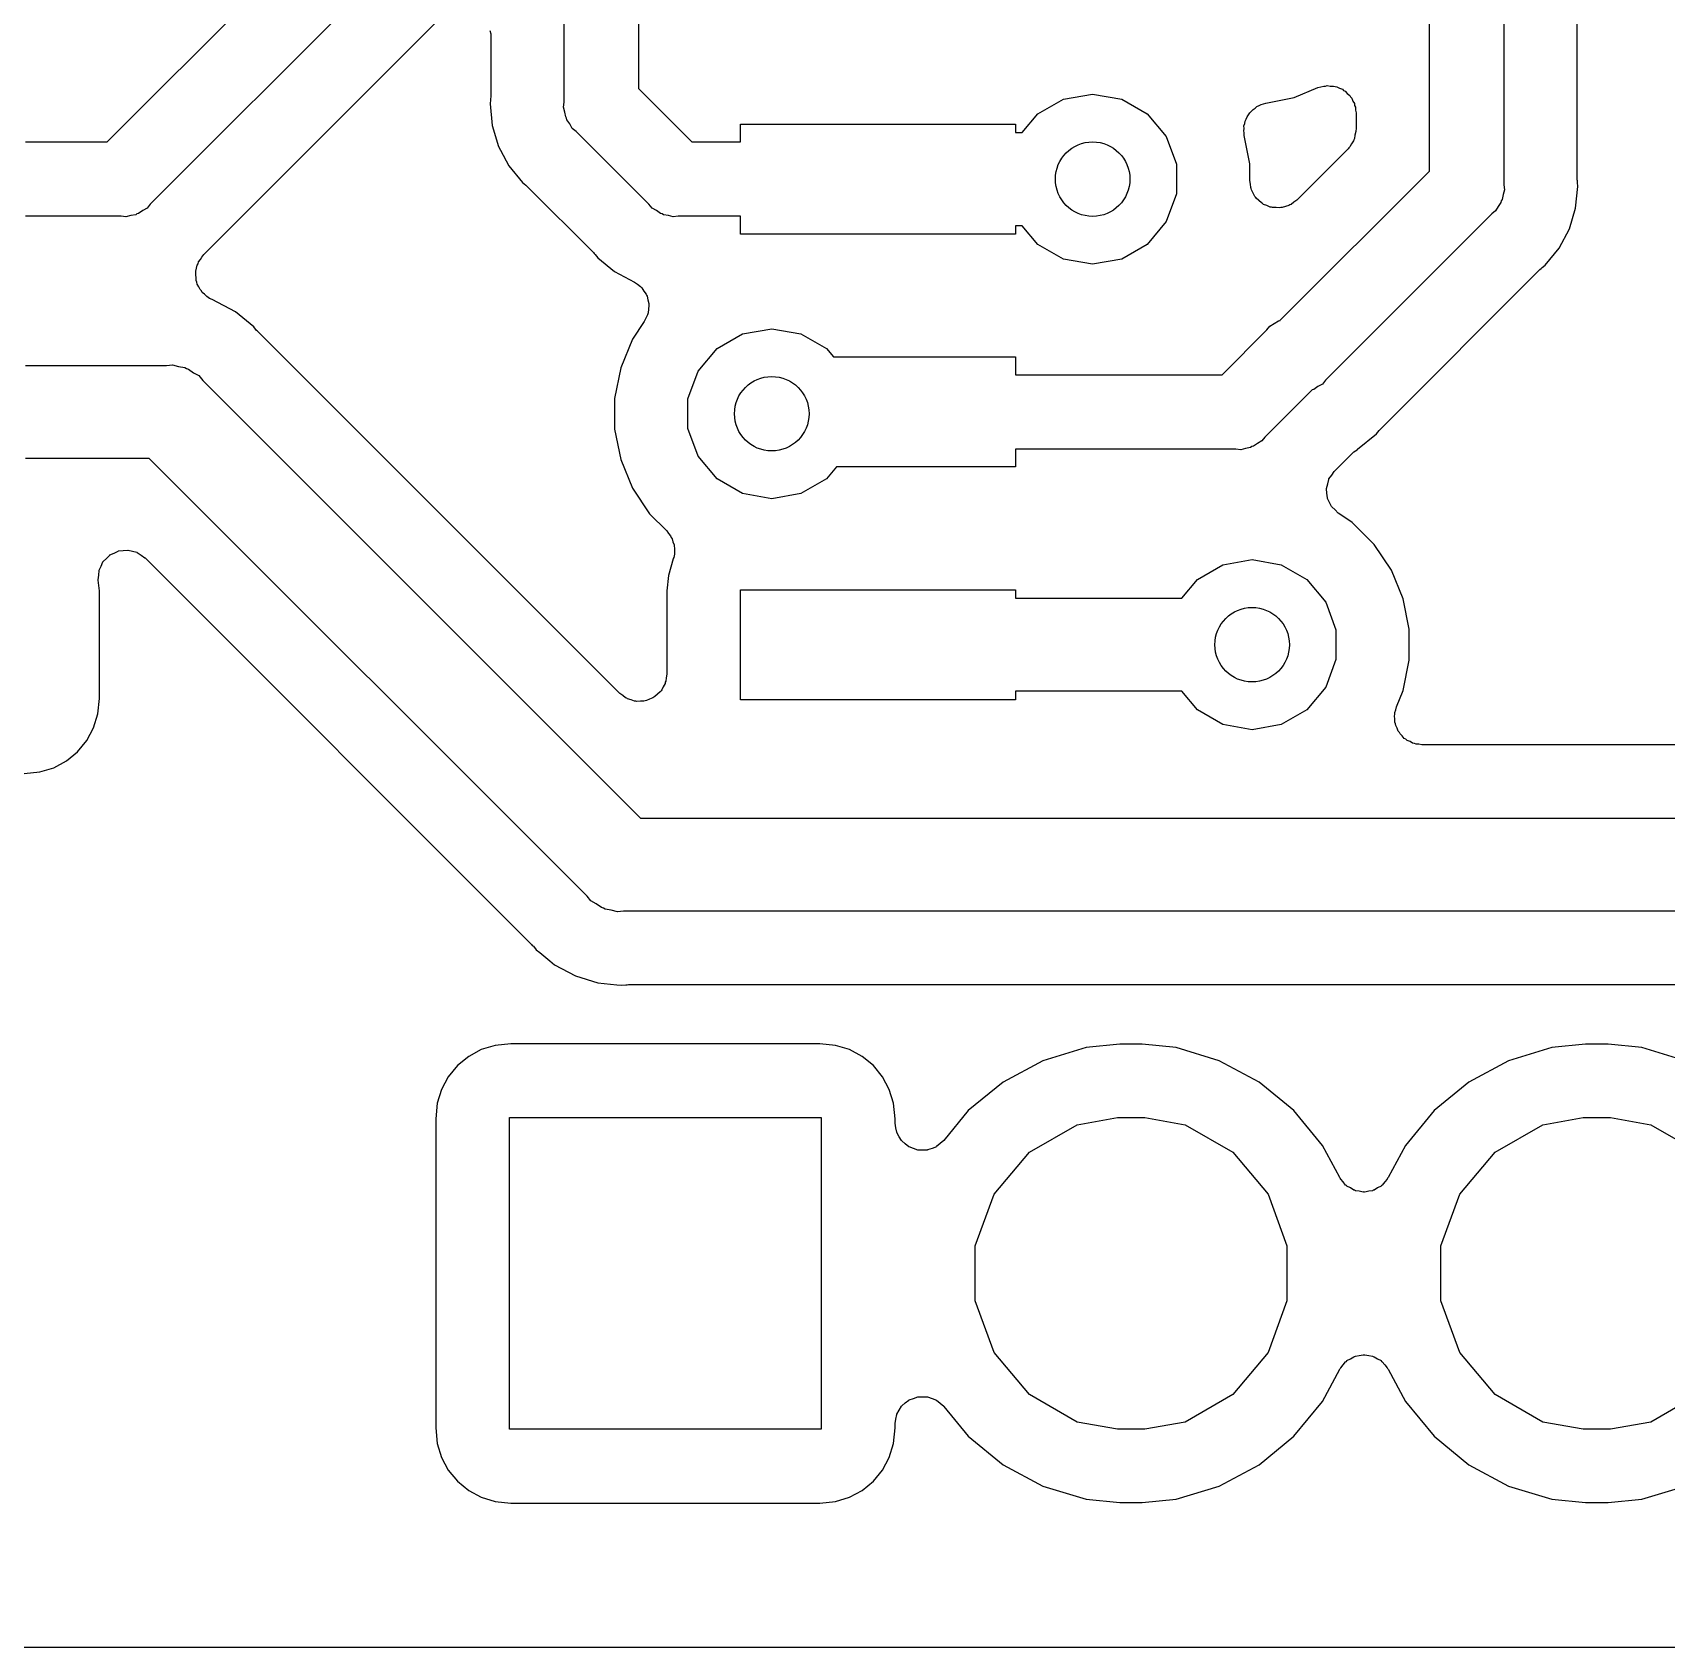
# Model space of a CAD drawing. Extents: x 91 to 190.2, y -113.9 to -59.9.
# Drawn here: x 131.95 to 140.86, y -113.13 to -104.32 of the extents above; entities that cross this region are included whole.
import ezdxf

# ---------------------------------------------------------------- set-up
doc = ezdxf.new("R2010")
doc.units = 0
doc.header["$MEASUREMENT"] = 0
doc.layers.add('BLACK', color=7, linetype='CONTINUOUS')

msp = doc.modelspace()

# ---------------------------------------------------------------- linework, layer by layer
at = {"layer": 'BLACK', "linetype": 'CONTINUOUS'}
for p, q in [((139.973, -100.019), (139.973, -105.151)), ((140.373, -105.123), (140.373, -100.047)), ((139.567, -105.076), (139.567, -100.094)), ((134.847, -104.701), (134.847, -101.991)), ((135.253, -101.991), (135.253, -104.626)), ((132.356, -104.917), (133.817, -103.456)), ((134.157, -103.69), (132.59, -105.257)), ((132.893, -105.52), (134.191, -104.222)), ((134.443, -104.309), (134.447, -104.328)), ((134.447, -104.328), (134.447, -104.673)), ((134.446, -104.688), (134.444, -104.71)), ((134.447, -104.673), (134.446, -104.68)), ((134.446, -104.68), (134.446, -104.688)), ((135.253, -104.626), (135.544, -104.917)), ((137.432, -104.764), (137.571, -104.684)), ((137.571, -104.684), (137.73, -104.656)), ((137.73, -104.656), (137.889, -104.684)), ((137.889, -104.684), (138.028, -104.764)), ((138.674, -104.705), (138.83, -104.674)), ((138.83, -104.674), (138.959, -104.621)), ((138.959, -104.621), (138.975, -104.617)), ((138.975, -104.617), (138.991, -104.612)), ((138.991, -104.612), (139.001, -104.612)), ((139.001, -104.612), (139.01, -104.609)), ((139.01, -104.609), (139.026, -104.612)), ((139.026, -104.612), (139.043, -104.612)), ((139.043, -104.612), (139.052, -104.615)), ((139.052, -104.615), (139.062, -104.616)), ((139.062, -104.616), (139.076, -104.624)), ((139.076, -104.624), (139.092, -104.629)), ((139.092, -104.629), (139.099, -104.636)), ((139.099, -104.636), (139.108, -104.64)), ((139.108, -104.64), (139.119, -104.652)), ((139.119, -104.652), (139.132, -104.663)), ((139.132, -104.663), (139.137, -104.671)), ((139.137, -104.671), (139.143, -104.679)), ((139.143, -104.679), (139.15, -104.694)), ((134.444, -104.71), (134.456, -104.828)), ((134.844, -104.728), (134.847, -104.701)), ((134.851, -104.754), (134.844, -104.728)), ((134.856, -104.781), (134.851, -104.754)), ((134.861, -104.788), (134.856, -104.781)), ((137.346, -104.866), (137.432, -104.764)), ((138.028, -104.764), (138.132, -104.888)), ((138.568, -104.793), (138.572, -104.78)), ((138.572, -104.78), (138.58, -104.77)), ((138.58, -104.77), (138.587, -104.758)), ((138.587, -104.758), (138.597, -104.75)), ((138.597, -104.75), (138.605, -104.74)), ((138.605, -104.74), (138.616, -104.733)), ((138.616, -104.733), (138.626, -104.724)), ((138.626, -104.724), (138.638, -104.719)), ((138.638, -104.719), (138.649, -104.713)), ((138.649, -104.713), (138.662, -104.71)), ((138.662, -104.71), (138.674, -104.705)), ((139.15, -104.694), (139.158, -104.708)), ((139.158, -104.708), (139.159, -104.718)), ((139.159, -104.718), (139.163, -104.727)), ((139.163, -104.727), (139.164, -104.743)), ((139.164, -104.743), (139.167, -104.759)), ((139.167, -104.759), (139.167, -104.848)), ((134.456, -104.828), (134.49, -104.942)), ((134.863, -104.797), (134.861, -104.788)), ((134.878, -104.819), (134.863, -104.797)), ((134.892, -104.843), (134.878, -104.819)), ((134.913, -104.86), (134.892, -104.843)), ((135.31, -105.257), (134.913, -104.86)), ((135.81, -104.917), (135.81, -104.82)), ((135.81, -104.82), (137.31, -104.82)), ((137.31, -104.82), (137.31, -104.866)), ((137.31, -104.866), (137.346, -104.866)), ((138.554, -104.856), (138.556, -104.843)), ((138.556, -104.868), (138.554, -104.856)), ((138.555, -104.83), (138.56, -104.817)), ((138.556, -104.843), (138.555, -104.83)), ((138.557, -104.882), (138.556, -104.868)), ((138.56, -104.817), (138.562, -104.804)), ((138.562, -104.804), (138.568, -104.793)), ((139.166, -104.861), (139.161, -104.88)), ((139.167, -104.848), (139.166, -104.855)), ((139.166, -104.855), (139.166, -104.861)), ((131.91, -104.917), (132.356, -104.917)), ((134.49, -104.942), (134.501, -104.962)), ((135.544, -104.917), (135.81, -104.917)), ((138.132, -104.888), (138.187, -105.039)), ((138.587, -105.036), (138.557, -104.882)), ((139.123, -104.954), (138.843, -105.234)), ((139.127, -104.949), (139.123, -104.954)), ((139.132, -104.944), (139.127, -104.949)), ((139.142, -104.927), (139.132, -104.944)), ((139.153, -104.911), (139.142, -104.927)), ((139.154, -104.905), (139.153, -104.911)), ((139.158, -104.899), (139.154, -104.905)), ((139.161, -104.88), (139.158, -104.899)), ((134.501, -104.962), (134.546, -105.047)), ((134.546, -105.047), (134.621, -105.139)), ((138.187, -105.039), (138.187, -105.201)), ((138.587, -105.128), (138.587, -105.036)), ((138.591, -105.147), (138.587, -105.128)), ((138.753, -105.89), (139.567, -105.076)), ((140.374, -105.13), (140.373, -105.123)), ((140.374, -105.138), (140.374, -105.13)), ((134.621, -105.139), (134.639, -105.153)), ((134.639, -105.153), (134.644, -105.158)), ((134.644, -105.158), (134.65, -105.163)), ((134.65, -105.163), (135.007, -105.52)), ((138.187, -105.201), (138.132, -105.352)), ((138.592, -105.166), (138.591, -105.147)), ((138.595, -105.172), (138.592, -105.166)), ((138.596, -105.179), (138.595, -105.172)), ((138.606, -105.196), (138.596, -105.179)), ((138.614, -105.214), (138.606, -105.196)), ((138.619, -105.218), (138.614, -105.214)), ((138.622, -105.224), (138.619, -105.218)), ((138.637, -105.237), (138.622, -105.224)), ((139.969, -105.204), (139.964, -105.231)), ((139.976, -105.178), (139.969, -105.204)), ((139.973, -105.151), (139.976, -105.178)), ((140.364, -105.278), (140.376, -105.16)), ((140.376, -105.16), (140.374, -105.138)), ((132.511, -105.314), (132.484, -105.319)), ((132.518, -105.309), (132.511, -105.314)), ((132.527, -105.307), (132.518, -105.309)), ((132.549, -105.292), (132.527, -105.307)), ((132.573, -105.278), (132.549, -105.292)), ((132.59, -105.257), (132.573, -105.278)), ((135.327, -105.278), (135.31, -105.257)), ((135.351, -105.292), (135.327, -105.278)), ((135.373, -105.307), (135.351, -105.292)), ((135.382, -105.309), (135.373, -105.307)), ((135.389, -105.314), (135.382, -105.309)), ((135.416, -105.319), (135.389, -105.314)), ((138.651, -105.25), (138.637, -105.237)), ((138.657, -105.253), (138.651, -105.25)), ((138.662, -105.258), (138.657, -105.253)), ((138.681, -105.264), (138.662, -105.258)), ((138.698, -105.273), (138.681, -105.264)), ((138.705, -105.273), (138.698, -105.273)), ((138.711, -105.275), (138.705, -105.273)), ((138.731, -105.275), (138.711, -105.275)), ((138.75, -105.277), (138.731, -105.275)), ((138.757, -105.275), (138.75, -105.277)), ((138.763, -105.275), (138.757, -105.275)), ((138.782, -105.269), (138.763, -105.275)), ((138.801, -105.264), (138.782, -105.269)), ((138.806, -105.26), (138.801, -105.264)), ((138.812, -105.258), (138.806, -105.26)), ((138.827, -105.245), (138.812, -105.258)), ((138.843, -105.234), (138.827, -105.245)), ((139.907, -105.31), (139, -106.217)), ((139.928, -105.293), (139.907, -105.31)), ((139.942, -105.269), (139.928, -105.293)), ((139.957, -105.247), (139.942, -105.269)), ((139.959, -105.238), (139.957, -105.247)), ((139.964, -105.231), (139.959, -105.238)), ((140.33, -105.392), (140.364, -105.278)), ((132.431, -105.323), (131.91, -105.323)), ((132.458, -105.326), (132.431, -105.323)), ((132.484, -105.319), (132.458, -105.326)), ((135.442, -105.326), (135.416, -105.319)), ((135.469, -105.323), (135.442, -105.326)), ((135.81, -105.323), (135.469, -105.323)), ((135.81, -105.42), (135.81, -105.323)), ((137.346, -105.374), (137.31, -105.374)), ((137.31, -105.374), (137.31, -105.42)), ((137.432, -105.476), (137.346, -105.374)), ((138.132, -105.352), (138.028, -105.476)), ((140.274, -105.497), (140.33, -105.392)), ((137.31, -105.42), (135.81, -105.42)), ((137.571, -105.556), (137.432, -105.476)), ((138.028, -105.476), (137.889, -105.556)), ((132.846, -105.59), (132.851, -105.582)), ((132.851, -105.582), (132.854, -105.572)), ((132.854, -105.572), (132.864, -105.559)), ((132.864, -105.559), (132.872, -105.545)), ((132.872, -105.545), (132.883, -105.531)), ((132.883, -105.531), (132.888, -105.526)), ((132.888, -105.526), (132.893, -105.52)), ((135.007, -105.52), (135.012, -105.526)), ((135.012, -105.526), (135.017, -105.531)), ((135.017, -105.531), (135.031, -105.549)), ((135.031, -105.549), (135.123, -105.624)), ((137.73, -105.584), (137.571, -105.556)), ((137.889, -105.556), (137.73, -105.584)), ((140.199, -105.589), (140.274, -105.497)), ((132.838, -105.642), (132.839, -105.632)), ((132.841, -105.658), (132.838, -105.642)), ((132.839, -105.622), (132.843, -105.606)), ((132.839, -105.632), (132.839, -105.622)), ((132.841, -105.674), (132.841, -105.658)), ((132.843, -105.606), (132.846, -105.59)), ((135.123, -105.624), (135.231, -105.682)), ((139.303, -106.48), (140.17, -105.613)), ((140.17, -105.613), (140.176, -105.608)), ((140.176, -105.608), (140.181, -105.603)), ((140.181, -105.603), (140.199, -105.589)), ((132.845, -105.683), (132.841, -105.674)), ((132.847, -105.693), (132.845, -105.683)), ((132.856, -105.707), (132.847, -105.693)), ((132.862, -105.722), (132.856, -105.707)), ((132.869, -105.729), (132.862, -105.722)), ((132.874, -105.738), (132.869, -105.729)), ((132.886, -105.748), (132.874, -105.738)), ((132.898, -105.76), (132.886, -105.748)), ((132.906, -105.765), (132.898, -105.76)), ((135.231, -105.682), (135.247, -105.694)), ((135.247, -105.694), (135.264, -105.705)), ((135.264, -105.705), (135.267, -105.71)), ((135.267, -105.71), (135.272, -105.714)), ((135.272, -105.714), (135.283, -105.731)), ((135.283, -105.731), (135.295, -105.748)), ((135.295, -105.748), (135.296, -105.753)), ((135.296, -105.753), (135.3, -105.758)), ((135.3, -105.758), (135.304, -105.778)), ((132.914, -105.771), (132.906, -105.765)), ((132.928, -105.776), (132.914, -105.771)), ((133.055, -105.844), (132.928, -105.776)), ((132.928, -105.776), (132.928, -105.776)), ((133.155, -105.925), (133.055, -105.844)), ((135.304, -105.778), (135.309, -105.798)), ((135.306, -105.85), (135.304, -105.855)), ((135.307, -105.829), (135.306, -105.85)), ((135.31, -105.809), (135.307, -105.829)), ((135.309, -105.798), (135.309, -105.803)), ((135.309, -105.803), (135.31, -105.809)), ((133.17, -105.945), (133.155, -105.925)), ((135.285, -105.897), (135.22, -105.994)), ((135.293, -105.879), (135.285, -105.897)), ((135.303, -105.861), (135.293, -105.879)), ((135.304, -105.855), (135.303, -105.861)), ((135.821, -105.964), (135.98, -105.936)), ((135.98, -105.936), (136.139, -105.964)), ((138.68, -105.943), (138.697, -105.922)), ((138.697, -105.922), (138.721, -105.908)), ((138.721, -105.908), (138.743, -105.893)), ((138.743, -105.893), (138.752, -105.891)), ((138.752, -105.891), (138.753, -105.89)), ((133.176, -105.949), (133.17, -105.945)), ((133.18, -105.955), (133.176, -105.949)), ((135.151, -107.926), (133.18, -105.955)), ((135.22, -105.994), (135.156, -106.15)), ((135.682, -106.044), (135.821, -105.964)), ((136.139, -105.964), (136.278, -106.044)), ((138.436, -106.187), (138.68, -105.943)), ((135.578, -106.168), (135.682, -106.044)), ((136.278, -106.044), (136.317, -106.09)), ((136.317, -106.09), (137.31, -106.09)), ((137.31, -106.09), (137.31, -106.187)), ((131.91, -106.136), (132.679, -106.136)), ((132.679, -106.136), (132.712, -106.133)), ((132.712, -106.133), (132.745, -106.142)), ((132.745, -106.142), (132.778, -106.148)), ((132.778, -106.148), (132.788, -106.153)), ((132.788, -106.153), (132.799, -106.156)), ((132.799, -106.156), (132.827, -106.176)), ((132.827, -106.176), (132.856, -106.192)), ((132.856, -106.192), (132.877, -106.218)), ((135.156, -106.15), (135.123, -106.316)), ((135.523, -106.319), (135.578, -106.168)), ((137.31, -106.187), (138.436, -106.187)), ((132.877, -106.218), (135.265, -108.606)), ((138.927, -106.27), (138.686, -106.511)), ((138.928, -106.269), (138.927, -106.27)), ((138.937, -106.267), (138.928, -106.269)), ((138.959, -106.252), (138.937, -106.267)), ((138.983, -106.238), (138.959, -106.252)), ((139, -106.217), (138.983, -106.238)), ((135.123, -106.316), (135.123, -106.484)), ((135.523, -106.481), (135.523, -106.319)), ((135.123, -106.484), (135.156, -106.65)), ((135.578, -106.632), (135.523, -106.481)), ((138.629, -106.562), (138.607, -106.577)), ((138.653, -106.548), (138.629, -106.562)), ((138.67, -106.527), (138.653, -106.548)), ((138.686, -106.511), (138.67, -106.527)), ((138.686, -106.511), (138.686, -106.511)), ((139.175, -106.593), (139.279, -106.509)), ((139.279, -106.509), (139.293, -106.491)), ((139.293, -106.491), (139.298, -106.486)), ((139.298, -106.486), (139.303, -106.48)), ((132.585, -106.644), (131.91, -106.644)), ((134.973, -109.032), (132.585, -106.644)), ((135.156, -106.65), (135.22, -106.806)), ((135.682, -106.756), (135.578, -106.632)), ((138.511, -106.593), (137.31, -106.593)), ((137.31, -106.593), (137.31, -106.69)), ((138.538, -106.596), (138.511, -106.593)), ((138.564, -106.589), (138.538, -106.596)), ((138.591, -106.584), (138.564, -106.589)), ((138.598, -106.579), (138.591, -106.584)), ((138.607, -106.577), (138.598, -106.579)), ((139.049, -106.714), (139.155, -106.608)), ((139.155, -106.608), (139.173, -106.596)), ((139.173, -106.596), (139.174, -106.595)), ((139.174, -106.595), (139.175, -106.593)), ((136.333, -106.69), (136.278, -106.756)), ((137.31, -106.69), (136.333, -106.69)), ((139.019, -106.756), (139.034, -106.736)), ((139.034, -106.736), (139.047, -106.716)), ((139.047, -106.716), (139.048, -106.715)), ((139.048, -106.715), (139.049, -106.714)), ((135.22, -106.806), (135.314, -106.946)), ((135.821, -106.836), (135.682, -106.756)), ((136.278, -106.756), (136.139, -106.836)), ((139.006, -106.807), (139.012, -106.783)), ((139.006, -106.808), (139.006, -106.807)), ((139.006, -106.81), (139.006, -106.808)), ((139.008, -106.834), (139.006, -106.81)), ((139.012, -106.783), (139.018, -106.759)), ((139.018, -106.759), (139.019, -106.758)), ((139.019, -106.758), (139.019, -106.756)), ((135.98, -106.864), (135.821, -106.836)), ((136.139, -106.836), (135.98, -106.864)), ((139.011, -106.859), (139.008, -106.834)), ((139.011, -106.86), (139.011, -106.859)), ((139.011, -106.862), (139.011, -106.86)), ((139.022, -106.884), (139.011, -106.862)), ((139.033, -106.906), (139.022, -106.884)), ((139.034, -106.907), (139.033, -106.906)), ((139.034, -106.908), (139.034, -106.907)), ((139.052, -106.925), (139.034, -106.908)), ((135.314, -106.946), (135.407, -107.039)), ((139.069, -106.943), (139.052, -106.925)), ((139.071, -106.943), (139.069, -106.943)), ((139.072, -106.944), (139.071, -106.943)), ((139.146, -106.994), (139.072, -106.944)), ((139.266, -107.114), (139.146, -106.994)), ((135.407, -107.039), (135.417, -107.053)), ((135.417, -107.053), (135.428, -107.066)), ((135.428, -107.066), (135.432, -107.075)), ((135.432, -107.075), (135.437, -107.082)), ((135.437, -107.082), (135.441, -107.099)), ((132.351, -107.189), (132.369, -107.171)), ((132.369, -107.171), (132.37, -107.17)), ((132.369, -107.171), (132.369, -107.171)), ((132.37, -107.17), (132.393, -107.16)), ((132.393, -107.16), (132.416, -107.149)), ((132.416, -107.149), (132.417, -107.148)), ((132.416, -107.149), (132.416, -107.149)), ((132.417, -107.148), (132.442, -107.146)), ((132.442, -107.146), (132.468, -107.144)), ((132.468, -107.144), (132.468, -107.144)), ((132.468, -107.144), (132.469, -107.144)), ((132.469, -107.144), (132.493, -107.15)), ((132.493, -107.15), (132.518, -107.156)), ((132.518, -107.156), (132.519, -107.157)), ((132.519, -107.157), (132.519, -107.157)), ((132.519, -107.157), (132.54, -107.172)), ((132.54, -107.172), (132.561, -107.186)), ((132.561, -107.186), (132.561, -107.187)), ((132.561, -107.187), (132.562, -107.187)), ((132.562, -107.187), (134.67, -109.295)), ((135.441, -107.099), (135.448, -107.115)), ((135.446, -107.184), (135.443, -107.19)), ((135.447, -107.175), (135.446, -107.184)), ((135.45, -107.167), (135.447, -107.175)), ((135.448, -107.115), (135.448, -107.124)), ((135.448, -107.124), (135.45, -107.132)), ((135.45, -107.132), (135.449, -107.149)), ((135.449, -107.149), (135.45, -107.167)), ((139.36, -107.254), (139.266, -107.114)), ((132.309, -107.281), (132.311, -107.256)), ((132.311, -107.254), (132.322, -107.231)), ((132.311, -107.255), (132.311, -107.254)), ((132.311, -107.256), (132.311, -107.255)), ((132.322, -107.231), (132.332, -107.208)), ((132.332, -107.208), (132.333, -107.208)), ((132.333, -107.207), (132.351, -107.189)), ((132.333, -107.208), (132.333, -107.207)), ((135.443, -107.192), (135.416, -107.282)), ((135.443, -107.19), (135.443, -107.192)), ((138.302, -107.304), (138.441, -107.224)), ((138.441, -107.224), (138.6, -107.196)), ((138.6, -107.196), (138.759, -107.224)), ((138.759, -107.224), (138.898, -107.304)), ((139.424, -107.41), (139.36, -107.254)), ((132.307, -107.306), (132.309, -107.281)), ((132.307, -107.307), (132.307, -107.306)), ((132.307, -107.308), (132.307, -107.307)), ((132.313, -107.367), (132.307, -107.308)), ((135.416, -107.282), (135.407, -107.367)), ((135.81, -107.96), (135.81, -107.36)), ((135.81, -107.36), (137.31, -107.36)), ((137.31, -107.36), (137.31, -107.406)), ((138.216, -107.406), (138.302, -107.304)), ((138.898, -107.304), (139.002, -107.428)), ((132.313, -107.953), (132.313, -107.367)), ((135.407, -107.367), (135.407, -107.82)), ((137.31, -107.406), (138.216, -107.406)), ((139.002, -107.428), (139.057, -107.579)), ((139.457, -107.576), (139.424, -107.41)), ((139.057, -107.579), (139.057, -107.741)), ((139.457, -107.744), (139.457, -107.576)), ((139.057, -107.741), (139.002, -107.892)), ((139.424, -107.91), (139.457, -107.744)), ((135.388, -107.889), (135.38, -107.906)), ((135.398, -107.872), (135.388, -107.889)), ((135.399, -107.865), (135.398, -107.872)), ((135.402, -107.859), (135.399, -107.865)), ((135.404, -107.84), (135.402, -107.859)), ((135.407, -107.82), (135.404, -107.84)), ((139.002, -107.892), (138.898, -108.016)), ((132.304, -108.038), (132.313, -107.953)), ((135.167, -107.938), (135.151, -107.926)), ((135.182, -107.95), (135.167, -107.938)), ((135.189, -107.952), (135.182, -107.95)), ((135.194, -107.956), (135.189, -107.952)), ((135.213, -107.961), (135.194, -107.956)), ((135.231, -107.968), (135.213, -107.961)), ((135.238, -107.968), (135.231, -107.968)), ((135.244, -107.97), (135.238, -107.968)), ((135.264, -107.968), (135.244, -107.97)), ((135.283, -107.968), (135.264, -107.968)), ((135.29, -107.966), (135.283, -107.968)), ((135.296, -107.965), (135.29, -107.966)), ((135.314, -107.957), (135.296, -107.965)), ((135.332, -107.95), (135.314, -107.957)), ((135.337, -107.946), (135.332, -107.95)), ((135.343, -107.943), (135.337, -107.946)), ((135.357, -107.929), (135.343, -107.943)), ((135.372, -107.917), (135.357, -107.929)), ((135.376, -107.911), (135.372, -107.917)), ((135.38, -107.906), (135.376, -107.911)), ((137.31, -107.96), (135.81, -107.96)), ((138.216, -107.914), (137.31, -107.914)), ((137.31, -107.914), (137.31, -107.96)), ((138.302, -108.016), (138.216, -107.914)), ((139.388, -107.999), (139.424, -107.91)), ((132.281, -108.114), (132.304, -108.038)), ((138.441, -108.096), (138.302, -108.016)), ((138.898, -108.016), (138.759, -108.096)), ((139.376, -108.049), (139.378, -108.04)), ((139.378, -108.066), (139.376, -108.049)), ((139.378, -108.03), (139.384, -108.015)), ((139.378, -108.04), (139.378, -108.03)), ((139.378, -108.082), (139.378, -108.066)), ((139.384, -108.015), (139.388, -107.999)), ((132.244, -108.183), (132.281, -108.114)), ((138.6, -108.124), (138.441, -108.096)), ((138.759, -108.096), (138.6, -108.124)), ((139.382, -108.091), (139.378, -108.082)), ((139.383, -108.101), (139.382, -108.091)), ((139.391, -108.116), (139.383, -108.101)), ((139.396, -108.131), (139.391, -108.116)), ((139.403, -108.139), (139.396, -108.131)), ((139.407, -108.147), (139.403, -108.139)), ((139.419, -108.158), (139.407, -108.147)), ((139.43, -108.171), (139.419, -108.158)), ((132.133, -108.294), (132.194, -108.244)), ((132.194, -108.244), (132.244, -108.183)), ((139.438, -108.176), (139.43, -108.171)), ((139.446, -108.183), (139.438, -108.176)), ((139.461, -108.189), (139.446, -108.183)), ((139.475, -108.197), (139.461, -108.189)), ((139.485, -108.199), (139.475, -108.197)), ((139.494, -108.202), (139.485, -108.199)), ((139.51, -108.203), (139.494, -108.202)), ((139.526, -108.206), (139.51, -108.203)), ((143.919, -108.206), (139.526, -108.206)), ((131.988, -108.354), (132.064, -108.331)), ((132.064, -108.331), (132.133, -108.294)), ((131.903, -108.363), (131.988, -108.354)), ((135.265, -108.606), (152.079, -108.606)), ((134.994, -109.058), (134.973, -109.032)), ((135.023, -109.074), (134.994, -109.058)), ((135.051, -109.094), (135.023, -109.074)), ((135.062, -109.097), (135.051, -109.094)), ((135.072, -109.102), (135.062, -109.097)), ((135.105, -109.108), (135.072, -109.102)), ((135.138, -109.117), (135.105, -109.108)), ((135.171, -109.114), (135.138, -109.117)), ((151.985, -109.114), (135.171, -109.114)), ((134.67, -109.295), (134.674, -109.301)), ((134.674, -109.301), (134.68, -109.305)), ((134.68, -109.305), (134.695, -109.325)), ((134.695, -109.325), (134.715, -109.34)), ((134.715, -109.34), (134.715, -109.34)), ((134.715, -109.34), (134.769, -109.385)), ((134.769, -109.385), (134.795, -109.406)), ((134.795, -109.406), (134.909, -109.467)), ((134.909, -109.467), (135.032, -109.505)), ((135.032, -109.505), (135.135, -109.515)), ((135.135, -109.515), (135.135, -109.515)), ((135.135, -109.515), (135.135, -109.515)), ((135.135, -109.515), (135.16, -109.517)), ((135.16, -109.517), (135.185, -109.515)), ((135.185, -109.515), (135.192, -109.515)), ((135.192, -109.515), (135.199, -109.514)), ((135.199, -109.514), (151.757, -109.514)), ((134.472, -109.846), (134.396, -109.869)), ((134.557, -109.837), (134.472, -109.846)), ((136.243, -109.837), (134.557, -109.837)), ((136.328, -109.846), (136.243, -109.837)), ((136.404, -109.869), (136.328, -109.846)), ((137.695, -109.858), (137.459, -109.93)), ((137.879, -109.84), (137.695, -109.858)), ((138.001, -109.84), (137.879, -109.84)), ((138.185, -109.858), (138.001, -109.84)), ((138.421, -109.93), (138.185, -109.858)), ((140.235, -109.858), (139.999, -109.93)), ((140.419, -109.84), (140.235, -109.858)), ((140.541, -109.84), (140.419, -109.84)), ((140.725, -109.858), (140.541, -109.84)), ((140.961, -109.93), (140.725, -109.858)), ((134.327, -109.906), (134.266, -109.956)), ((134.396, -109.869), (134.327, -109.906)), ((136.473, -109.906), (136.404, -109.869)), ((136.534, -109.956), (136.473, -109.906)), ((137.459, -109.93), (137.242, -110.046)), ((138.638, -110.046), (138.421, -109.93)), ((139.999, -109.93), (139.782, -110.046)), ((134.216, -110.017), (134.179, -110.086)), ((134.266, -109.956), (134.216, -110.017)), ((136.584, -110.017), (136.534, -109.956)), ((136.621, -110.086), (136.584, -110.017)), ((134.179, -110.086), (134.156, -110.162)), ((136.644, -110.162), (136.621, -110.086)), ((137.242, -110.046), (137.052, -110.202)), ((138.828, -110.202), (138.638, -110.046)), ((139.782, -110.046), (139.592, -110.202)), ((134.156, -110.162), (134.147, -110.247)), ((136.653, -110.247), (136.644, -110.162)), ((137.052, -110.202), (136.919, -110.364)), ((138.984, -110.392), (138.828, -110.202)), ((139.592, -110.202), (139.436, -110.392)), ((134.147, -110.247), (134.147, -111.933)), ((134.55, -111.94), (134.55, -110.24)), ((134.55, -110.24), (136.25, -110.24)), ((136.25, -110.24), (136.25, -111.94)), ((136.653, -110.269), (136.653, -110.247)), ((136.653, -110.27), (136.653, -110.269)), ((136.653, -110.271), (136.653, -110.27)), ((136.657, -110.295), (136.653, -110.271)), ((136.662, -110.32), (136.657, -110.295)), ((137.385, -110.429), (137.645, -110.279)), ((137.645, -110.279), (137.866, -110.24)), ((137.866, -110.24), (138.014, -110.24)), ((138.014, -110.24), (138.235, -110.279)), ((138.235, -110.279), (138.495, -110.429)), ((139.925, -110.429), (140.185, -110.279)), ((140.185, -110.279), (140.406, -110.24)), ((140.406, -110.24), (140.554, -110.24)), ((140.554, -110.24), (140.775, -110.279)), ((140.775, -110.279), (141.035, -110.429)), ((136.662, -110.321), (136.662, -110.32)), ((136.662, -110.322), (136.662, -110.321)), ((136.675, -110.344), (136.662, -110.322)), ((136.688, -110.365), (136.675, -110.344)), ((136.688, -110.366), (136.688, -110.365)), ((136.689, -110.367), (136.688, -110.366)), ((136.708, -110.383), (136.689, -110.367)), ((136.728, -110.399), (136.708, -110.383)), ((136.898, -110.382), (136.879, -110.398)), ((136.918, -110.365), (136.898, -110.382)), ((136.919, -110.364), (136.918, -110.365)), ((136.918, -110.365), (136.918, -110.365)), ((139.078, -110.567), (138.984, -110.392)), ((139.436, -110.392), (139.342, -110.567)), ((136.729, -110.4), (136.728, -110.399)), ((136.728, -110.399), (136.728, -110.399)), ((136.753, -110.408), (136.729, -110.4)), ((136.777, -110.417), (136.753, -110.408)), ((136.778, -110.417), (136.777, -110.417)), ((136.777, -110.417), (136.777, -110.417)), ((136.803, -110.417), (136.778, -110.417)), ((136.829, -110.417), (136.803, -110.417)), ((136.83, -110.416), (136.829, -110.416)), ((136.829, -110.416), (136.829, -110.417)), ((136.854, -110.408), (136.83, -110.416)), ((136.878, -110.399), (136.854, -110.408)), ((136.879, -110.398), (136.878, -110.398)), ((136.878, -110.398), (136.878, -110.399)), ((137.193, -110.658), (137.385, -110.429)), ((138.495, -110.429), (138.687, -110.658)), ((139.733, -110.658), (139.925, -110.429)), ((139.081, -110.571), (139.078, -110.567)), ((139.083, -110.575), (139.081, -110.571)), ((139.339, -110.571), (139.337, -110.575)), ((139.342, -110.567), (139.339, -110.571)), ((137.09, -110.94), (137.193, -110.658)), ((138.687, -110.658), (138.79, -110.94)), ((139.097, -110.591), (139.083, -110.575)), ((139.11, -110.608), (139.097, -110.591)), ((139.114, -110.61), (139.11, -110.608)), ((139.117, -110.614), (139.114, -110.61)), ((139.136, -110.624), (139.117, -110.614)), ((139.154, -110.635), (139.136, -110.624)), ((139.159, -110.636), (139.154, -110.635)), ((139.163, -110.639), (139.159, -110.636)), ((139.184, -110.642), (139.163, -110.639)), ((139.205, -110.646), (139.184, -110.642)), ((139.21, -110.645), (139.205, -110.646)), ((139.215, -110.646), (139.21, -110.645)), ((139.236, -110.642), (139.215, -110.646)), ((139.257, -110.639), (139.236, -110.642)), ((139.261, -110.636), (139.257, -110.639)), ((139.266, -110.635), (139.261, -110.636)), ((139.284, -110.624), (139.266, -110.635)), ((139.303, -110.614), (139.284, -110.624)), ((139.306, -110.61), (139.303, -110.614)), ((139.31, -110.608), (139.306, -110.61)), ((139.323, -110.591), (139.31, -110.608)), ((139.337, -110.575), (139.323, -110.591)), ((139.63, -110.94), (139.733, -110.658)), ((137.09, -111.24), (137.09, -110.94)), ((138.79, -110.94), (138.79, -111.24)), ((139.63, -111.24), (139.63, -110.94)), ((137.193, -111.522), (137.09, -111.24)), ((138.79, -111.24), (138.687, -111.522)), ((139.733, -111.522), (139.63, -111.24)), ((137.385, -111.751), (137.193, -111.522)), ((138.687, -111.522), (138.495, -111.751)), ((139.136, -111.556), (139.154, -111.545)), ((139.154, -111.545), (139.159, -111.544)), ((139.159, -111.544), (139.163, -111.541)), ((139.163, -111.541), (139.184, -111.538)), ((139.184, -111.538), (139.205, -111.534)), ((139.205, -111.534), (139.21, -111.535)), ((139.21, -111.535), (139.215, -111.534)), ((139.215, -111.534), (139.236, -111.538)), ((139.236, -111.538), (139.257, -111.541)), ((139.257, -111.541), (139.261, -111.544)), ((139.261, -111.544), (139.266, -111.545)), ((139.266, -111.545), (139.284, -111.556)), ((139.925, -111.751), (139.733, -111.522)), ((138.984, -111.788), (139.078, -111.613)), ((139.078, -111.613), (139.081, -111.609)), ((139.081, -111.609), (139.083, -111.605)), ((139.083, -111.605), (139.097, -111.589)), ((139.097, -111.589), (139.11, -111.572)), ((139.11, -111.572), (139.114, -111.57)), ((139.114, -111.57), (139.117, -111.566)), ((139.117, -111.566), (139.136, -111.556)), ((139.284, -111.556), (139.303, -111.566)), ((139.303, -111.566), (139.306, -111.57)), ((139.306, -111.57), (139.31, -111.572)), ((139.31, -111.572), (139.323, -111.589)), ((139.323, -111.589), (139.337, -111.605)), ((139.337, -111.605), (139.339, -111.609)), ((139.339, -111.609), (139.342, -111.613)), ((139.342, -111.613), (139.436, -111.788)), ((136.675, -111.836), (136.688, -111.815)), ((136.688, -111.814), (136.689, -111.813)), ((136.688, -111.815), (136.688, -111.814)), ((136.689, -111.813), (136.708, -111.797)), ((136.708, -111.797), (136.728, -111.781)), ((136.728, -111.781), (136.729, -111.78)), ((136.728, -111.781), (136.728, -111.781)), ((136.729, -111.78), (136.753, -111.772)), ((136.753, -111.772), (136.777, -111.763)), ((136.777, -111.763), (136.777, -111.763)), ((136.777, -111.763), (136.778, -111.763)), ((136.778, -111.763), (136.803, -111.763)), ((136.803, -111.763), (136.829, -111.763)), ((136.829, -111.763), (136.829, -111.764)), ((136.829, -111.764), (136.83, -111.764)), ((136.83, -111.764), (136.854, -111.772)), ((136.854, -111.772), (136.878, -111.781)), ((136.878, -111.781), (136.878, -111.782)), ((136.878, -111.782), (136.879, -111.782)), ((136.879, -111.782), (136.898, -111.798)), ((136.898, -111.798), (136.918, -111.815)), ((136.918, -111.815), (136.918, -111.815)), ((136.918, -111.815), (136.919, -111.816)), ((136.919, -111.816), (137.052, -111.978)), ((137.645, -111.901), (137.385, -111.751)), ((138.495, -111.751), (138.235, -111.901)), ((138.828, -111.978), (138.984, -111.788)), ((139.436, -111.788), (139.592, -111.978)), ((140.185, -111.901), (139.925, -111.751)), ((141.035, -111.751), (140.775, -111.901)), ((136.653, -111.909), (136.657, -111.885)), ((136.653, -111.91), (136.653, -111.909)), ((136.657, -111.885), (136.662, -111.86)), ((136.662, -111.858), (136.675, -111.836)), ((136.662, -111.859), (136.662, -111.858)), ((136.662, -111.86), (136.662, -111.859)), ((137.866, -111.94), (137.645, -111.901)), ((138.235, -111.901), (138.014, -111.94)), ((140.406, -111.94), (140.185, -111.901)), ((140.775, -111.901), (140.554, -111.94)), ((134.147, -111.933), (134.156, -112.018)), ((136.25, -111.94), (134.55, -111.94)), ((136.644, -112.018), (136.653, -111.933)), ((136.653, -111.911), (136.653, -111.91)), ((136.653, -111.933), (136.653, -111.911)), ((137.052, -111.978), (137.242, -112.134)), ((138.014, -111.94), (137.866, -111.94)), ((138.638, -112.134), (138.828, -111.978)), ((139.592, -111.978), (139.782, -112.134)), ((140.554, -111.94), (140.406, -111.94)), ((134.156, -112.018), (134.179, -112.094)), ((136.621, -112.094), (136.644, -112.018)), ((134.179, -112.094), (134.216, -112.163)), ((134.216, -112.163), (134.266, -112.224)), ((136.534, -112.224), (136.584, -112.163)), ((136.584, -112.163), (136.621, -112.094)), ((137.242, -112.134), (137.459, -112.25)), ((138.421, -112.25), (138.638, -112.134)), ((139.782, -112.134), (139.999, -112.25)), ((134.266, -112.224), (134.327, -112.274)), ((136.473, -112.274), (136.534, -112.224)), ((137.459, -112.25), (137.695, -112.322)), ((138.185, -112.322), (138.421, -112.25)), ((139.999, -112.25), (140.235, -112.322)), ((140.725, -112.322), (140.961, -112.25)), ((134.327, -112.274), (134.396, -112.311)), ((134.396, -112.311), (134.472, -112.334)), ((134.472, -112.334), (134.557, -112.343)), ((134.557, -112.343), (136.243, -112.343)), ((136.243, -112.343), (136.328, -112.334)), ((136.328, -112.334), (136.404, -112.311)), ((136.404, -112.311), (136.473, -112.274)), ((137.695, -112.322), (137.879, -112.34)), ((137.879, -112.34), (138.001, -112.34)), ((138.001, -112.34), (138.185, -112.322)), ((140.235, -112.322), (140.419, -112.34)), ((140.419, -112.34), (140.541, -112.34)), ((140.541, -112.34), (140.725, -112.322)), ((184.707, -113.13), (107.599, -113.13))]:
    msp.add_line(p, q, dxfattribs=at)
at = {"layer": 'BLACK'}
for centre in [(137.73, -105.12), (135.98, -106.4), (138.6, -107.66)]:
    msp.add_circle(centre, 0.2032, dxfattribs=at)

doc.saveas('drawing.dxf')
